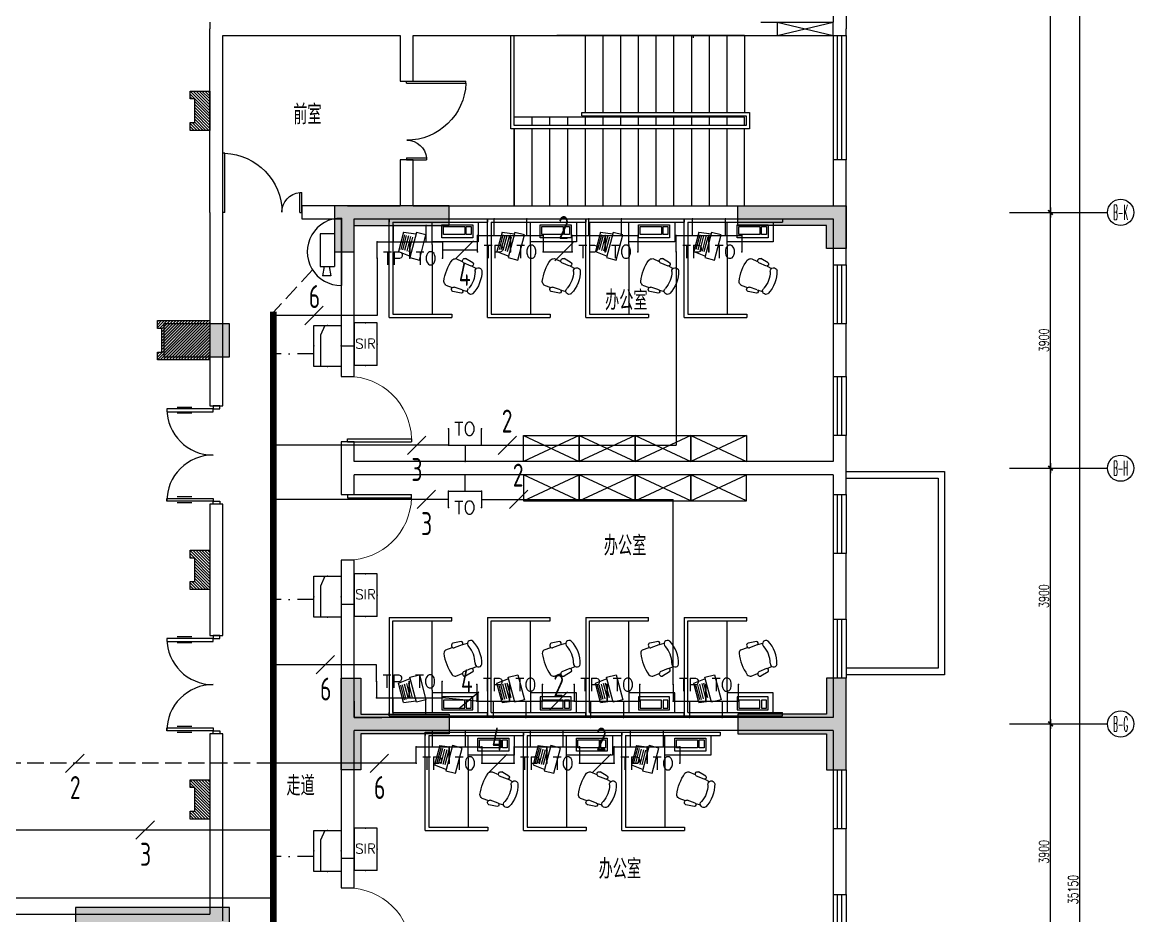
# Model space of a CAD drawing. Extents: x -41969 to 449372, y 65390 to 759577.
# Drawn here: x 196965 to 213909, y 720168 to 733792 of the extents above; entities that cross this region are included whole.
import ezdxf
from ezdxf.enums import TextEntityAlignment as Align

# ---------------------------------------------------------------- set-up
doc = ezdxf.new("R2010")
doc.units = 0
doc.header["$LTSCALE"] = 1000
doc.header["$MEASUREMENT"] = 0
doc.linetypes.add('DASH', pattern=[0.35, 0.25, -0.1])
doc.linetypes.add('DASHDOT', pattern=[1, 0.5, -0.25, 0, -0.25])
for name, color, linetype in [('0-桥架', 120, 'Continuous'), ('DIM-照明', 3, 'Continuous'), ('EQUIP-通讯', 241, 'Continuous'), ('IN-door', 2, 'Continuous'), ('jg新结构柱', 9, 'Continuous'), ('STAIR', 2, 'Continuous'), ('TEL_TEXT', 7, 'Continuous'), ('WALL', 7, 'Continuous'), ('WINDOW', 2, 'Continuous'), ('WINDOW_TEXT', 7, 'Continuous'), ('WIRE-照明', 120, 'Continuous'), ('安保设备SA', 241, 'Continuous'), ('室外建筑', 8, 'Continuous'), ('标注', 1, 'Continuous'), ('装修家具', 8, 'Continuous')]:
    doc.layers.add(name, color=color, linetype=linetype)
doc.styles.add('_TCH_AXIS', font='COMPLEX', dxfattribs={"bigfont": 'GBCBIG'})
doc.styles.add('_TEL_DIM', font='SIMPLEX', dxfattribs={"width": 0.8, "height": 3.5, "bigfont": 'HZTXT'})
doc.styles.add('DIM_FONT', font='SIMPLEX', dxfattribs={"width": 0.7, "bigfont": 'GBCBIG'})
doc.styles.add('SIMPLEX', font='SIMPLEX.SHX')
doc.styles.get("Standard").update_dxf_attribs({"font": 'gbenor.shx', "bigfont": 'gbcbig.shx'})
doc.linetypes.add('TV', pattern='A,2.8,-0.1,["TV",_TEL_DIM,S=0.07,R=0,X=0,Y=-0.1],-0.52', length=3.42)
doc.dimstyles.new('DIMN', dxfattribs={"dimtxt": 300, "dimasz": 1, "dimexe": 250, "dimexo": 0, "dimgap": 150, "dimtad": 1, "dimdec": 0, "dimzin": 0, "dimdsep": 46, "dimtxsty": 'DIM_FONT', "dimblk": '_DIMX', "dimcen": 0.09, "dimclrd": 1, "dimclrt": 7, "dimadec": 0, "dimazin": 0, "dimtfac": 1, "dimtdec": 0, "dimtix": 1, "dimtmove": 2, "dimatfit": 3, "dimldrblk": '_DIMX', "dimfxl": 0, "dimtolj": 1, "dimtzin": 0, "dimarcsym": 0})

# ---------------------------------------------------------------- blocks, each defined once
blk = doc.blocks.new('A$C3ECB1412')
at = {"layer": '装修家具', "color": 8}
for p, q in [((0, 1500), (0, 0)), ((0, 1500), (0, 0)), ((1500, 1500), (0, 1500)), ((0, 1500), (50, 1500)), ((50, 1444), (50, 844)), ((50, 1444), (1450, 1444)), ((1450, 1444), (1450, 844)), ((1500, 1500), (1500, 544)), ((201, 1278), (496, 1355)), ((201, 1278), (227, 1087)), ((244, 1263), (466, 1322)), ((250, 1237), (473, 1295)), ((259, 1205), (482, 1263)), ((268, 1171), (491, 1229)), ((276, 1140), (499, 1199)), ((496, 1355), (567, 1176)), ((205, 1083), (588, 1184)), ((243, 937), (205, 1083)), ((626, 1037), (243, 937)), ((588, 1184), (626, 1037)), ((50, 844), (50, 0)), ((50, 844), (50, 0)), ((390, 844), (50, 844)), ((90, 695), (90, 223)), ((289, 695), (90, 695)), ((289, 223), (289, 695)), ((350, 144), (350, 844)), ((390, 844), (1450, 844)), ((1450, 844), (1450, 544)), ((115, 670), (115, 347)), ((239, 670), (115, 670)), ((239, 347), (239, 670)), ((1008, 635), (1043, 536)), ((1132, 400), (1108, 527)), ((1450, 544), (1500, 544)), ((115, 347), (239, 347)), ((605, 480), (646, 383)), ((719, 246), (669, 365)), ((1081, 386), (1038, 507)), ((1088, 377), (1108, 304)), ((90, 223), (289, 223)), ((239, 323), (115, 323)), ((115, 323), (115, 248)), ((115, 248), (239, 248)), ((239, 248), (239, 323)), ((671, 223), (604, 333)), ((719, 236), (753, 168)), ((0, 0), (50, 0)), ((50, 144), (350, 144))]:
    blk.add_line(p, q, dxfattribs=at)
for centre, radius, start, end in [((675, 488), 70.3, 133.4994, 186.5584), ((1036, -39), 708, 96.8246, 125.3087), ((950, 594), 70.3, 35.575, 88.634), ((1074, 512), 36.8, 24.5799, 187.0599), ((639, 344), 36.8, 35.0735, 197.5535), ((1104, 401), 27.9, 213.3494, 358.8432), ((691, 242), 27.9, 223.2902, 8.784), ((795, 137), 51.9, 81.3842, 259.8017), ((800, 575), 489, 268.3277, 313.8056), ((797, 582), 394, 270.7801, 311.3533), ((1098, 254), 51.9, 322.3317, 140.7492)]:
    blk.add_arc(centre, radius, start, end, dxfattribs=at)
blk = doc.blocks.new('A$C44F7551D')
at = {"layer": '装修家具', "color": 8}
for p, q in [((0, 400), (850, 0)), ((850, 400), (0, 0))]:
    blk.add_line(p, q, dxfattribs=at)
blk.add_lwpolyline([(0, 400), (0, 0), (850, 0), (850, 400)], close=True, dxfattribs=at)
blk = doc.blocks.new('asdsdggf54554')
at = {"layer": 'jg新结构柱'}
h = blk.add_hatch(color=256, dxfattribs=at)
h.paths.add_polyline_path([(-88250, -2243116), (-88771, -2243116), (-88771, -2243366), (-88250, -2243366)])
h.paths.add_polyline_path([(-77521, -2218066), (-77521, -2217666), (-78321, -2217666), (-78321, -2218066)])
h.paths.add_polyline_path([(-86921, -2218066), (-86921, -2217666), (-87721, -2217666), (-87721, -2218066)])
h.paths.add_polyline_path([(-86971, -2243366), (-87550, -2243366), (-87550, -2243116), (-87221, -2243116), (-87221, -2240916), (-86971, -2240916)])
h.paths.add_polyline_path([(-86921, -2235516), (-89271, -2235516), (-89271, -2235816), (-87221, -2235816), (-87221, -2237016), (-86921, -2237016)])
h.paths.add_polyline_path([(-85221, -2240666), (-85221, -2240016), (-84971, -2240016), (-84971, -2240416), (-83121, -2240416), (-83121, -2240666)])
h.paths.add_polyline_path([(-77521, -2240666), (-77521, -2240016), (-77771, -2240016), (-77771, -2240416), (-79171, -2240416), (-79171, -2240666)])
h.paths.add_polyline_path([(-77521, -2224816), (-77521, -2225466), (-77821, -2225466), (-77821, -2225116), (-79171, -2225116), (-79171, -2224816)])
h.paths.add_polyline_path([(-85321, -2224816), (-85321, -2225516), (-85021, -2225516), (-85021, -2225116), (-83571, -2225116), (-83571, -2224816)])
h.paths.add_polyline_path([(-83571, -2232566), (-83571, -2232866), (-84921, -2232866), (-84921, -2233416), (-85221, -2233416), (-85221, -2232016), (-84921, -2232016), (-84921, -2232566)])
h.paths.add_polyline_path([(-79171, -2232566), (-79171, -2232866), (-77821, -2232866), (-77821, -2233416), (-77521, -2233416), (-77521, -2232016), (-77821, -2232016), (-77821, -2232566)])
h.paths.add_polyline_path([(-76121, -2243116), (-76721, -2243116), (-76721, -2243366), (-76371, -2243366), (-76371, -2244766), (-76121, -2244766)])
h.paths.add_polyline_path([(-79221, -2244766), (-79421, -2244766), (-79421, -2243366), (-79821, -2243366), (-79821, -2243116), (-78821, -2243116), (-78821, -2243366), (-79221, -2243366)])
h.paths.add_polyline_path([(-76371, -2252166), (-76121, -2252166), (-76121, -2251916), (-76121, -2250466), (-76371, -2250466)])
h.paths.add_polyline_path([(-83096, -2245116), (-83346, -2245116), (-83346, -2245366), (-83346, -2247366), (-83096, -2247366)])
h.paths.add_polyline_path([(-79221, -2251166), (-79421, -2251166), (-79421, -2252566), (-79821, -2252566), (-79821, -2252816), (-78821, -2252816), (-78821, -2252566), (-79221, -2252566)])
h.paths.add_polyline_path([(-83121, -2251166), (-83321, -2251166), (-83321, -2252516), (-83721, -2252516), (-83721, -2252816), (-82721, -2252816), (-82721, -2252516), (-83121, -2252516)])
h.paths.add_polyline_path([(-95021, -2243416), (-95021, -2242116), (-94721, -2242116), (-94721, -2243116), (-93371, -2243116), (-93371, -2243416)])
h.paths.add_polyline_path([(-97021, -2235516), (-94821, -2235516), (-94821, -2235816), (-96721, -2235816), (-96721, -2237266), (-97021, -2237266)])
h.paths.add_polyline_path([(-96771, -2243365), (-97421, -2243365), (-97421, -2243115), (-97021, -2243115), (-97021, -2241665), (-96771, -2241665)])
h.paths.add_polyline_path([(-91171, -2247015), (-90871, -2247015), (-90871, -2245415), (-90521, -2245415), (-90521, -2245115), (-91521, -2245115), (-91521, -2245415), (-91171, -2245415)])
h.paths.add_polyline_path([(-90871, -2251166), (-91171, -2251166), (-91171, -2252516), (-91721, -2252516), (-91721, -2252816), (-90321, -2252816), (-90321, -2252516), (-90871, -2252516)])
h.paths.add_polyline_path([(-98946, -2245116), (-98696, -2245116), (-98696, -2245366), (-98696, -2247366), (-98946, -2247366)])
h.paths.add_polyline_path([(-105671, -2252166), (-105921, -2252166), (-105921, -2251916), (-105921, -2250466), (-105671, -2250466)])
h.paths.add_polyline_path([(-98721, -2251166), (-98921, -2251166), (-98921, -2252516), (-99321, -2252516), (-99321, -2252816), (-98321, -2252816), (-98321, -2252516), (-98721, -2252516)])
h.paths.add_polyline_path([(-102621, -2251166), (-102821, -2251166), (-102821, -2252566), (-103221, -2252566), (-103221, -2252816), (-102221, -2252816), (-102221, -2252566), (-102621, -2252566)])
h.paths.add_polyline_path([(-105921, -2243116), (-105321, -2243116), (-105321, -2243366), (-105671, -2243366), (-105671, -2244766), (-105921, -2244766)])
h.paths.add_polyline_path([(-102821, -2244765), (-102621, -2244765), (-102621, -2243365), (-102221, -2243365), (-102221, -2243115), (-103221, -2243115), (-103221, -2243365), (-102821, -2243365)])
h.paths.add_polyline_path([(-105121, -2236016), (-105121, -2235616), (-105921, -2235616), (-105921, -2236016)])
h.paths.add_polyline_path([(-96221, -2218066), (-96221, -2217666), (-97021, -2217666), (-97021, -2218066)])
h.paths.add_polyline_path([(-105121, -2218066), (-105121, -2217666), (-105921, -2217666), (-105921, -2218066)])
h = blk.add_hatch(color=256, dxfattribs=at)
h.paths.add_polyline_path([(-104921, -2226616), (-105921, -2226616), (-105921, -2227116), (-104921, -2227116)])
h.paths.add_polyline_path([(-96221, -2226666), (-97021, -2226666), (-97021, -2227066), (-96221, -2227066)])
h.paths.add_polyline_path([(-86921, -2226616), (-87921, -2226616), (-87921, -2227116), (-86921, -2227116)])
for points in [[(-85321, -2224816), (-85321, -2225516), (-85021, -2225516), (-85021, -2225116), (-83571, -2225116), (-83571, -2224816)], [(-77521, -2224816), (-77521, -2225466), (-77821, -2225466), (-77821, -2225116), (-79171, -2225116), (-79171, -2224816)], [(-86921, -2227116), (-86921, -2226616), (-87921, -2226616), (-87921, -2227116)], [(-83571, -2232566), (-83571, -2232866), (-84921, -2232866), (-84921, -2233416), (-85221, -2233416), (-85221, -2232016), (-84921, -2232016), (-84921, -2232566)], [(-79171, -2232566), (-79171, -2232866), (-77821, -2232866), (-77821, -2233416), (-77521, -2233416), (-77521, -2232016), (-77821, -2232016), (-77821, -2232566)], [(-86921, -2235516), (-89271, -2235516), (-89271, -2235816), (-87221, -2235816), (-87221, -2237016), (-86921, -2237016)]]:
    blk.add_lwpolyline(points, close=True, dxfattribs=at)
blk = doc.blocks.new('_DIMX')
blk.add_line((-150, 0), (150, 0))
at = {"const_width": 50}
blk.add_lwpolyline([(-70, -70), (70, 70)], dxfattribs=at)
blk = doc.blocks.new('*D91')
at = {"layer": 'Defpoints', "color": 0}
for p in [(116969, -2147744), (117594, -2147744), (116969, -2151644)]:
    blk.add_point(p, dxfattribs=at)
at = {"layer": '标注', "color": 0, "lineweight": -2}
for p, q in [((116969, -2147744), (117719, -2147744)), ((116969, -2151644), (117719, -2151644))]:
    blk.add_line(p, q, dxfattribs=at)
at = {"layer": '标注', "color": 1, "lineweight": -2}
blk.add_line((117594, -2151643), (117594, -2147744), dxfattribs=at)
at = {"layer": '标注', "color": 1, "lineweight": -2, "xscale": 0.5, "yscale": 0.5, "zscale": 0.5}
for p, rotation in [((117594, -2147744), 90), ((117594, -2151644), 270)]:
    blk.add_blockref('_DIMX', p, dxfattribs=dict(at, rotation=rotation))
at = {"layer": '标注', "color": 7, "insert": (117494, -2149694), "char_height": 150, "attachment_point": 5, "rotation": 90, "style": 'DIM_FONT'}
blk.add_mtext('\\A1;3900', dxfattribs=at)
blk = doc.blocks.new('*D92')
at = {"layer": 'Defpoints', "color": 0}
for p in [(116969, -2143844), (117594, -2143844), (116969, -2147744)]:
    blk.add_point(p, dxfattribs=at)
at = {"layer": '标注', "color": 0, "lineweight": -2}
for p, q in [((116969, -2143844), (117719, -2143844)), ((116969, -2147744), (117719, -2147744))]:
    blk.add_line(p, q, dxfattribs=at)
at = {"layer": '标注', "color": 1, "lineweight": -2}
blk.add_line((117594, -2147743), (117594, -2143844), dxfattribs=at)
at = {"layer": '标注', "color": 1, "lineweight": -2, "xscale": 0.5, "yscale": 0.5, "zscale": 0.5}
for p, rotation in [((117594, -2143844), 90), ((117594, -2147744), 270)]:
    blk.add_blockref('_DIMX', p, dxfattribs=dict(at, rotation=rotation))
at = {"layer": '标注', "color": 7, "insert": (117494, -2145794), "char_height": 150, "attachment_point": 5, "rotation": 90, "style": 'DIM_FONT'}
blk.add_mtext('\\A1;3900', dxfattribs=at)
blk = doc.blocks.new('*D93')
at = {"layer": 'Defpoints', "color": 0}
for p in [(116969, -2139944), (117594, -2139944), (116969, -2143844)]:
    blk.add_point(p, dxfattribs=at)
at = {"layer": '标注', "color": 0, "lineweight": -2}
for p, q in [((116969, -2139944), (117719, -2139944)), ((116969, -2143844), (117719, -2143844))]:
    blk.add_line(p, q, dxfattribs=at)
at = {"layer": '标注', "color": 1, "lineweight": -2}
blk.add_line((117594, -2143843), (117594, -2139944), dxfattribs=at)
at = {"layer": '标注', "color": 1, "lineweight": -2, "xscale": 0.5, "yscale": 0.5, "zscale": 0.5}
for p, rotation in [((117594, -2139944), 90), ((117594, -2143844), 270)]:
    blk.add_blockref('_DIMX', p, dxfattribs=dict(at, rotation=rotation))
at = {"layer": '标注', "color": 7, "insert": (117494, -2141894), "char_height": 150, "attachment_point": 5, "rotation": 90, "style": 'DIM_FONT'}
blk.add_mtext('\\A1;3900', dxfattribs=at)
blk = doc.blocks.new('*D94')
at = {"layer": 'Defpoints', "color": 0}
for p in [(116969, -2132794), (117594, -2132794), (116969, -2139944)]:
    blk.add_point(p, dxfattribs=at)
at = {"layer": '标注', "color": 0, "lineweight": -2}
for p, q in [((116969, -2132794), (117719, -2132794)), ((116969, -2139944), (117719, -2139944))]:
    blk.add_line(p, q, dxfattribs=at)
at = {"layer": '标注', "color": 1, "lineweight": -2}
blk.add_line((117594, -2139943), (117594, -2132794), dxfattribs=at)
at = {"layer": '标注', "color": 1, "lineweight": -2, "xscale": 0.5, "yscale": 0.5, "zscale": 0.5}
for p, rotation in [((117594, -2132794), 90), ((117594, -2139944), 270)]:
    blk.add_blockref('_DIMX', p, dxfattribs=dict(at, rotation=rotation))
at = {"layer": '标注', "color": 7, "insert": (117494, -2136369), "char_height": 150, "attachment_point": 5, "rotation": 90, "style": 'DIM_FONT'}
blk.add_mtext('\\A1;7150', dxfattribs=at)
blk = doc.blocks.new('*D96')
at = {"layer": 'Defpoints', "color": 0}
for p in [(116969, -2132694), (118039, -2132694), (116969, -2167844)]:
    blk.add_point(p, dxfattribs=at)
at = {"layer": '标注', "color": 0, "lineweight": -2}
for p, q in [((116969, -2132694), (118164, -2132694)), ((116969, -2167844), (118164, -2167844))]:
    blk.add_line(p, q, dxfattribs=at)
at = {"layer": '标注', "color": 1, "lineweight": -2}
blk.add_line((118039, -2167843), (118039, -2132694), dxfattribs=at)
at = {"layer": '标注', "color": 1, "lineweight": -2, "xscale": 0.5, "yscale": 0.5, "zscale": 0.5}
for p, rotation in [((118039, -2132694), 90), ((118039, -2167844), 270)]:
    blk.add_blockref('_DIMX', p, dxfattribs=dict(at, rotation=rotation))
at = {"layer": '标注', "color": 7, "insert": (117939, -2150269), "char_height": 150, "attachment_point": 5, "rotation": 90, "style": 'DIM_FONT'}
blk.add_mtext('\\A1;35150', dxfattribs=at)
blk = doc.blocks.new('A$C759D5064')
at = {"layer": 'WALL'}
h = blk.add_hatch(dxfattribs=at)
h.set_pattern_fill('ANSI31', color=8, scale=20)
h.set_pattern_definition([(45, (-280374.833, -62283.11), (-22.4506403, 22.4506403), [])])
h.paths.add_polyline_path([(800, 600), (800, 0), (0, 0), (0, 120), (70, 120), (70, 480), (0, 480), (0, 600)])
at = {"layer": 'WALL', "color": 2}
blk.add_lwpolyline([(800, 600), (800, 0), (0, 0), (0, 120), (70, 120), (70, 480), (0, 480), (0, 600), (800, 600)], dxfattribs=at)
blk = doc.blocks.new('A$C1F3922E6')
at = {"layer": 'WALL'}
h = blk.add_hatch(dxfattribs=at)
h.set_pattern_fill('ANSI31', color=8, scale=20)
h.set_pattern_definition([(45, (-368583.165, 2079910.84), (-22.4506403, 22.4506403), [])])
h.paths.add_polyline_path([(0, 600), (0, 0), (300, 0), (300, 120), (230, 120), (230, 480), (300, 480), (300, 600)])
at = {"layer": 'WALL', "color": 2}
blk.add_lwpolyline([(0, 600), (0, 0), (300, 0), (300, 120), (230, 120), (230, 480), (300, 480), (300, 600), (0, 600)], dxfattribs=at)
blk = doc.blocks.new('$DorLib2D$00000001')
for p, q in [((0.45, 0.975), (0.5, 0.975)), ((0.45, 0), (0.45, 0.975)), ((0.5, 0), (0.5, 0.975)), ((0.5, 0), (0.45, 0))]:
    blk.add_line(p, q)
at = {"lineweight": 13}
blk.add_arc((0.475, 0), 0.975, 91.4693, 180, dxfattribs=at)
blk = doc.blocks.new('_wblk')
for p, q in [((-0.5, 0.5), (0.5, 0.5)), ((0.5, 0.167), (-0.5, 0.167)), ((0.5, -0.167), (-0.5, -0.167)), ((-0.5, -0.5), (0.5, -0.5))]:
    blk.add_line(p, q)
at = {"layer": 'WINDOW_TEXT', "style": 'SIMPLEX', "flags": 9}
blk.add_attdef('A', text='', height=1, dxfattribs=at).set_placement((0, 1.5), align=Align.MIDDLE)
blk = doc.blocks.new('_A20XCS')
for p, q in [((-0.485, -0.25), (-0.485, -0.4)), ((-0.425, -0.25), (-0.425, -0.4)), ((0.425, -0.25), (0.425, -0.4)), ((0.485, -0.25), (0.485, -0.4))]:
    blk.add_line(p, q)
for points in [[(-0.5, 0.034), (-0.5, -0.034), (-0.47, -0.034), (-0.47, 0.034)], [(0.5, 0.034), (0.5, -0.034), (0.47, -0.034), (0.47, 0.034)], [(-0.47, -0.034), (-0.47, -0.504), (-0.44, -0.504), (-0.44, -0.034)], [(0.47, -0.034), (0.47, -0.504), (0.44, -0.504), (0.44, -0.034)]]:
    blk.add_lwpolyline(points, close=True)
for centre, start, end in [((-0.47, -0.034), 270, 0), ((0.47, -0.034), 180, 270)]:
    blk.add_arc(centre, 0.47, start, end)
blk = doc.blocks.new('$DorLib2D$00000225')
at = {"color": 0}
for p, q in [((0.475, -0.001), (0.475, 0.752)), ((0.475, 0.752), (0.5, 0.752)), ((0.5, -0.001), (0.5, 0.752)), ((-0.5, 0), (-0.5, 0.252)), ((-0.475, 0.252), (-0.5, 0.252)), ((-0.475, 0), (-0.475, 0.252)), ((-0.475, 0), (-0.5, 0)), ((0.475, -0.001), (0.5, -0.001))]:
    blk.add_line(p, q, dxfattribs=at)
for centre, radius, start, end in [((0.505, -0.002), 0.755, 92.2493, 179.7238), ((-0.501, 0.003), 0.251, 359.7899, 84.0974)]:
    blk.add_arc(centre, radius, start, end, dxfattribs=at)
blk = doc.blocks.new('$WINLIB2D$00000001')
at = {"color": 0}
for points in [[(-0.5, 0.5), (-0.5, -0.5)], [(-0.5, 0.5), (0.5, 0.5)], [(0.5, -0.5), (0.5, 0.5)], [(0.5, 0.1667), (-0.5, 0.1667)], [(0.5, -0.1667), (-0.5, -0.1667)], [(-0.5, -0.5), (0.5, -0.5)]]:
    blk.add_lwpolyline(points, dxfattribs=at)
blk = doc.blocks.new('$equip$00001889')
for p, q in [((-0.65, 0.35), (-0.65, -0.35)), ((0.65, 0.35), (-0.65, 0.35)), ((0.65, 0.35), (0.65, -0.35)), ((-0.65, -0.35), (0.65, -0.35))]:
    blk.add_line(p, q)
for p in [(0, 0.35), (-0.65, 0), (0.65, 0), (0, -0.35)]:
    blk.add_point(p)
at = {"color": 7, "style": '_TEL_DIM'}
blk.add_attdef('$TEXT$', text='', height=0.3, dxfattribs=at).set_placement((-0.02, -0.003), align=Align.MIDDLE_CENTER)
at = {"color": 7, "style": '_TEL_DIM', "flags": 1}
blk.add_attdef('A', text='', height=0.00002, dxfattribs=at).set_placement((0, 0), align=Align.MIDDLE_CENTER)
blk = doc.blocks.new('$equip$00001867')
for p, q in [((-0.5, 0.499), (-0.5, 0.999)), ((0.5, 0.999), (0.5, 0.499)), ((0.5, 0.499), (-0.5, 0.499)), ((0, 0.5), (0, 0))]:
    blk.add_line(p, q)
for p in [(-0.5, 0.999), (0.5, 0.999), (-0.5, 0.499), (0.5, 0.499), (0, 0)]:
    blk.add_point(p)
at = {"color": 7, "style": '_TEL_DIM'}
blk.add_attdef('$TEXT$', text='', height=0.4, dxfattribs=at).set_placement((0, 0.999), align=Align.MIDDLE_CENTER)
at = {"color": 7, "style": '_TEL_DIM', "flags": 1}
blk.add_attdef('A', text='', height=0.00002, dxfattribs=at).set_placement((0, 0), align=Align.MIDDLE_CENTER)
blk = doc.blocks.new('$equip$00001847')
for p, q in [((-0.5, 0.499), (-0.5, 0.999)), ((0.5, 0.999), (0.5, 0.499)), ((0.5, 0.499), (-0.5, 0.499)), ((0, 0.5), (0, 0))]:
    blk.add_line(p, q)
for p in [(-0.5, 0.999), (0.5, 0.999), (-0.5, 0.499), (0.5, 0.499), (0, 0)]:
    blk.add_point(p)
at = {"color": 7, "style": '_TEL_DIM'}
blk.add_attdef('$TEXT$', text='', height=0.4, dxfattribs=at).set_placement((0, 0.999), align=Align.MIDDLE_CENTER)
at = {"color": 7, "style": '_TEL_DIM', "flags": 1}
blk.add_attdef('A', text='', height=0.00002, dxfattribs=at).set_placement((0, 0), align=Align.MIDDLE_CENTER)
blk = doc.blocks.new('$TelecSys$00000095')
blk.add_line((0.4, 0.4), (-0.4, -0.4))
at = {"width": 0.8}
blk.add_attdef('N', text='', height=1, dxfattribs=at).set_placement((-0.017, 1.056), align=Align.MIDDLE)
blk = doc.blocks.new('A$C59FF3FA0')
at = {"layer": '安保设备SA'}
for p, q in [((0, 724), (1426, 724)), ((334, 575), (334, 273)), ((334, 575), (1024, 575)), ((1024, 273), (1024, 575)), ((1024, 461), (1224, 500)), ((1224, 500), (1224, 322)), ((334, 273), (1024, 273)), ((1024, 361), (1224, 322))]:
    blk.add_line(p, q, dxfattribs=at)
blk.add_ellipse((713, 713), major_axis=(-713, 11), ratio=1, start_param=0.00047, end_param=3.17192, dxfattribs=at)
blk = doc.blocks.new('$equip$00001876')
at = {"color": 0, "linetype": 'Continuous'}
blk.add_lwpolyline([(-0.625, 0.415), (0.625, 0.415), (0.625, -0.415), (-0.625, -0.415)], close=True, dxfattribs=at)
blk.add_lwpolyline([(0.625, 0.075), (0.325, 0.215), (-0.625, 0.215)], dxfattribs=at)
for p in [(0, 0.415), (-0.625, 0), (0.625, 0), (0, -0.415)]:
    blk.add_point(p)
at = {"layer": 'TEL_TEXT', "style": '_TEL_DIM', "flags": 1}
blk.add_attdef('A', text='', height=0.00002, dxfattribs=at).set_placement((0, 0), align=Align.MIDDLE_CENTER)
blk = doc.blocks.new('A$C1C350876')
at = {"layer": '标注', "color": 1}
for p, q in [((17114.5, 17135), (18608.9, 17135)), ((17114.5, 13235), (18608.9, 13235)), ((17114.5, 9335), (18608.9, 9335))]:
    blk.add_line(p, q, dxfattribs=at)
for centre in [(18808.9, 17135), (18808.9, 13235), (18808.9, 9335)]:
    blk.add_circle(centre, 200, dxfattribs=at)
at = {"layer": '标注', "color": 0, "style": '_TCH_AXIS'}
for s, width, p, p2 in [('B-K', 0.313433, (18695.8, 17021.9), (18922.1, 17021.9)), ('B-H', 0.308824, (18695.8, 13121.9), (18922.1, 13121.9)), ('B-G', 0.318182, (18695.8, 9221.9), (18922.1, 9221.9))]:
    blk.add_text(s, height=226.27, dxfattribs=dict(at, width=width)).set_placement(p, p2, align=Align.FIT)
at = {"layer": '标注', "color": 1}
for p1, p2, distance, picture, middle in [((17114.5, -10765), (17114.5, 24385), -1069.7, '*D96', (18084.2, 6810)), ((17114.5, 17135), (17114.5, 24285), -625.4, '*D94', (17639.9, 20710)), ((17114.5, 13235), (17114.5, 17135), -625.4, '*D93', (17639.9, 15185)), ((17114.5, 9335), (17114.5, 13235), -625.4, '*D92', (17639.9, 11285)), ((17114.5, 5435), (17114.5, 9335), -625.4, '*D91', (17639.9, 7385))]:
    dim = blk.add_aligned_dim(p1=p1, p2=p2, distance=distance, dimstyle='DIMN', override={"dimscale": 0.5, "dimgap": 50}, dxfattribs=at)
    dim.commit()
    dim.dimension.update_dxf_attribs({"geometry": picture, "text_midpoint": middle, "insert": (-99854.4, 2157078.9)})

msp = doc.modelspace()

# ---------------------------------------------------------------- linework, layer by layer
at = {"layer": '0-桥架', "const_width": 100}
msp.add_lwpolyline([(200792.1, 711480.1), (200792.1, 729380.9)], dxfattribs=at)
at = {"layer": 'STAIR'}
for p, q in [((204414.9, 732192.2), (204414.9, 733592.2)), ((204464.9, 732217.2), (204464.9, 733592.2)), ((207974.9, 733592.2), (205114.9, 733592.2)), ((205544.9, 733592.2), (205544.9, 732417.2)), ((205814.9, 733592.2), (205814.9, 732417.2)), ((205894.9, 733592.2), (207217.8, 733592.2)), ((206084.9, 733592.2), (206084.9, 732417.2)), ((206354.9, 733592.2), (206354.9, 732417.2)), ((206624.9, 733592.2), (206624.9, 732417.2)), ((206894.9, 733592.2), (206894.9, 732417.2)), ((207160.2, 733592.2), (207324.9, 733592.2)), ((207164.9, 733592.2), (207164.9, 732417.2)), ((207194.9, 733592.2), (207194.9, 733552.5)), ((207310.2, 733592.2), (207974.9, 733592.2)), ((207434.9, 733592.2), (207434.9, 732417.2)), ((207704.9, 733592.2), (207704.9, 732417.2)), ((207974.9, 733592.2), (207974.9, 732417.2)), ((207974.9, 733592.2), (207974.9, 732417.2)), ((207974.9, 732342.2), (204464.9, 732342.2)), ((204734.9, 732342.2), (204734.9, 732217.2)), ((205004.9, 732342.2), (205004.9, 732217.2)), ((205274.9, 732342.2), (205274.9, 732217.2)), ((205494.9, 732367.2), (205494.9, 732417.2)), ((205494.9, 732417.2), (206617.3, 732417.2)), ((205494.9, 732367.2), (206617.3, 732367.2)), ((205544.9, 732342.2), (205544.9, 732217.2)), ((207974.9, 732342.2), (205634.9, 732342.2)), ((205814.9, 732342.2), (205814.9, 732217.2)), ((206084.9, 732342.2), (206084.9, 732217.2)), ((206354.9, 732342.2), (206354.9, 732217.2)), ((206617.3, 732417.2), (208049.9, 732417.2)), ((206617.3, 732367.2), (207999.9, 732367.2)), ((206624.9, 732342.2), (206624.9, 732217.2)), ((206894.9, 732342.2), (206894.9, 732217.2)), ((207164.9, 732342.2), (207164.9, 732217.2)), ((207434.9, 732342.2), (207434.9, 732217.2)), ((207704.9, 732342.2), (207704.9, 732217.2)), ((207974.9, 732217.2), (207974.9, 732342.2)), ((207999.9, 732367.2), (207999.9, 732217.2)), ((208049.9, 732417.2), (208049.9, 732167.2)), ((204414.9, 732167.2), (204414.9, 732217.2)), ((208049.9, 732167.2), (204414.9, 732167.2)), ((207999.9, 732217.2), (204464.9, 732217.2)), ((204464.9, 730992.2), (204464.9, 732167.2)), ((204464.9, 732167.2), (204464.9, 730992.2)), ((204734.9, 732167.2), (204734.9, 730992.2)), ((205004.9, 732167.2), (205004.9, 730992.2)), ((205274.9, 732167.2), (205274.9, 730992.2)), ((205544.9, 732167.2), (205544.9, 730992.2)), ((205814.9, 732167.2), (205814.9, 730992.2)), ((206084.9, 732167.2), (206084.9, 730992.2)), ((206354.9, 732167.2), (206354.9, 730992.2)), ((206624.9, 732167.2), (206624.9, 730992.2)), ((206894.9, 732167.2), (206894.9, 730992.2)), ((207164.9, 732167.2), (207164.9, 730992.2)), ((207434.9, 732167.2), (207434.9, 730992.2)), ((207704.9, 732167.2), (207704.9, 730992.2)), ((207974.9, 730992.2), (207974.9, 732167.2)), ((205894.9, 730992.2), (207974.9, 730992.2))]:
    msp.add_line(p, q, dxfattribs=at)
at = {"layer": 'WALL'}
for p, q in [((209324.9, 734542.2), (209324.9, 733792.2)), ((209524.9, 734642.2), (209524.9, 733692.2)), ((199824.9, 733792.2), (199824.9, 733692.2)), ((199824.9, 730892.2), (199824.9, 733692.2)), ((208224.9, 733792.2), (209324.9, 733792.2)), ((209524.9, 733592.2), (209524.9, 733692.2)), ((200024.9, 730992.2), (200024.9, 733592.2)), ((200024.9, 733592.2), (202724.9, 733592.2)), ((202724.9, 733592.2), (202724.9, 732892.2)), ((202924.9, 732892.2), (202924.9, 733592.2)), ((202924.9, 733592.2), (204824.9, 733592.2)), ((204824.9, 733592.2), (207224.9, 733592.2)), ((207224.9, 733592.2), (208124.9, 733592.2)), ((208124.9, 733592.2), (209324.9, 733592.2)), ((209324.9, 733592.2), (209524.9, 733592.2)), ((202724.9, 732892.2), (202924.9, 732892.2)), ((202924.9, 731692.2), (202724.9, 731692.2)), ((202724.9, 731692.2), (202724.9, 730992.2)), ((202924.9, 730992.2), (202924.9, 731692.2)), ((209524.9, 731692.2), (209324.9, 731692.2)), ((209324.9, 731692.2), (209324.9, 730992.2)), ((209524.9, 730892.2), (209524.9, 731692.2)), ((200024.9, 730792.2), (200024.9, 730992.2)), ((201924.9, 730992.2), (201224.9, 730992.2)), ((201224.9, 730992.2), (201224.9, 730792.2)), ((201924.9, 730992.2), (202724.9, 730992.2)), ((202924.9, 730992.2), (209324.9, 730992.2)), ((199824.9, 730892.2), (199824.9, 727942.2)), ((209524.9, 730092.2), (209524.9, 730892.2)), ((200024.9, 727942.2), (200024.9, 730792.2)), ((201224.9, 730792.2), (201824.9, 730792.2)), ((201824.9, 730792.2), (201824.9, 728392)), ((202024.9, 730542.2), (202024.9, 730792.2)), ((202024.9, 728392), (202024.9, 730792.2)), ((202024.9, 730792.2), (202824.9, 730792.2)), ((202824.9, 730792.2), (209324.9, 730792.2)), ((209324.9, 730792.2), (209324.9, 730092.2)), ((202024.9, 730542.2), (202024.9, 730567.2)), ((202024.9, 730542.2), (202024.9, 730567.2)), ((202024.9, 728598.1), (202024.9, 730442.2)), ((209324.9, 730092.2), (209524.9, 730092.2)), ((209324.9, 729192.2), (209324.9, 728391.8)), ((209524.9, 729192.2), (209324.9, 729192.2)), ((209524.9, 728391.8), (209524.9, 729192.2)), ((201824.9, 728392), (202024.9, 728392)), ((209324.9, 728391.8), (209524.9, 728391.8)), ((199824.9, 727942.2), (200024.9, 727942.2)), ((209524.9, 727491.8), (209324.9, 727491.8)), ((209324.9, 727491.8), (209324.9, 727092.2)), ((209524.9, 726992.2), (209524.9, 727491.8)), ((202024.9, 727392), (201824.9, 727392)), ((201824.9, 727392), (201824.9, 726992.2)), ((202024.9, 727092.2), (202024.9, 727392)), ((209324.9, 727092.2), (202024.9, 727092.2)), ((201824.9, 726992.2), (201824.9, 726592.4)), ((209524.9, 726592.2), (209524.9, 726992.2)), ((202024.9, 726592.4), (202024.9, 726892.2)), ((209324.9, 726892.2), (202024.9, 726892.2)), ((209324.9, 726892.2), (209324.9, 726592.2)), ((201824.9, 726592.4), (202024.9, 726592.4)), ((209324.9, 726592.2), (209524.9, 726592.2)), ((200024.9, 726442.2), (199824.9, 726442.2)), ((199824.9, 726442.2), (199824.9, 724442.2)), ((200024.9, 724442.2), (200024.9, 726442.2)), ((202024.9, 725592.4), (201824.9, 725592.4)), ((201824.9, 725592.4), (201824.9, 723092.2)), ((202024.9, 723192.2), (202024.9, 725592.4)), ((209324.9, 725692.2), (209324.9, 724692.2)), ((209524.9, 725692.2), (209324.9, 725692.2)), ((209524.9, 724692.2), (209524.9, 725692.2)), ((209324.9, 724692.2), (209524.9, 724692.2)), ((199824.9, 724442.2), (200024.9, 724442.2)), ((209524.9, 723792.2), (209324.9, 723792.2)), ((209324.9, 723792.2), (209324.9, 723192.2)), ((209524.9, 723092.2), (209524.9, 723792.2)), ((202024.9, 723442.2), (202024.9, 723192.2)), ((202024.9, 723192.2), (202024.9, 723217.2)), ((202024.9, 723192.2), (202444.9, 723192.2)), ((209324.9, 723192.2), (202024.9, 723192.2)), ((201824.9, 723092.2), (201824.9, 720592)), ((209524.9, 722392.2), (209524.9, 723092.2)), ((200024.9, 722942.2), (199824.9, 722942.2)), ((199824.9, 722942.2), (199824.9, 720192.2)), ((200024.9, 720092.2), (200024.9, 722942.2)), ((209324.9, 722992.2), (202024.9, 722992.2)), ((202024.9, 720592), (202024.9, 722992.2)), ((209324.9, 722992.2), (209324.9, 722392.2)), ((209324.9, 722392.2), (209524.9, 722392.2)), ((209324.9, 721492.2), (209324.9, 720492.2)), ((209524.9, 721492.2), (209324.9, 721492.2)), ((209524.9, 720492.2), (209524.9, 721492.2)), ((201824.9, 720592), (202024.9, 720592)), ((209324.9, 720492.2), (209524.9, 720492.2)), ((192124.9, 720192.2), (199824.9, 720192.2))]:
    msp.add_line(p, q, dxfattribs=at)
at = {"layer": 'WINDOW'}
for p, q in [((208474.9, 733792.2), (209324.9, 733592.2)), ((208474.9, 733592.2), (209324.9, 733792.2)), ((208474.9, 733792.2), (209324.9, 733792.2)), ((208474.9, 733592.2), (209324.9, 733592.2))]:
    msp.add_line(p, q, dxfattribs=at)
at = {"layer": 'WINDOW', "linetype": 'DASH'}
for p, q in [((208474.9, 733792.2), (208474.9, 733592.2)), ((209324.9, 733592.2), (209324.9, 733792.2))]:
    msp.add_line(p, q, dxfattribs=at)
at = {"layer": 'WIRE-照明', "linetype": 'Continuous'}
for p, q in [((204406.8, 730542.7), (204406.8, 730542.7)), ((204906.8, 730292.7), (205350.1, 730292.7)), ((203894.2, 723441.7), (203364.6, 723491.7)), ((204394.2, 723441.7), (204394.2, 723441.7)), ((205379.2, 723441.7), (204894.2, 723441.7)), ((204962.3, 722742.7), (204962.3, 722742.7)), ((203970.7, 722492.7), (204462.3, 722492.7)), ((205462.3, 722492.7), (205989.7, 722492.7))]:
    msp.add_line(p, q, dxfattribs=at)
at = {"layer": 'WIRE-照明'}
for p, q in [((203906.8, 730317.4), (203373.6, 730317.4)), ((206933.6, 730292.7), (206933.6, 727341.7)), ((202373.6, 730192.7), (202373.6, 729320.3)), ((202373.6, 729320.3), (200816.6, 729320.3)), ((201824.9, 728856.3), (202024.9, 728856.3)), ((203465.2, 727341.7), (200781.9, 727341.7)), ((203965.2, 727341.7), (206933.6, 727341.7)), ((203465.2, 726517), (200812.3, 726517)), ((203965.2, 726517), (206886.1, 726517)), ((206886.1, 723691.7), (206886.1, 726517)), ((201824.9, 724921.3), (202024.9, 724921.3)), ((202364.6, 723994.5), (200806, 723994.5)), ((202364.6, 723741.7), (202364.6, 723994.5)), ((202970.7, 722492.7), (200792.1, 722492.7)), ((200792.1, 721475.1), (189108.8, 721475.1)), ((201824.9, 721048.5), (202024.9, 721048.5))]:
    msp.add_line(p, q, dxfattribs=at)
at = {"layer": 'WIRE-照明', "linetype": 'DASH'}
for p, q in [((201389.8, 730017), (200792.1, 729365.8)), ((200792.1, 722492.7), (190436.2, 722492.7))]:
    msp.add_line(p, q, dxfattribs=at)
at = {"layer": 'WIRE-照明', "linetype": 'DASHDOT', "ltscale": 0.5}
for p, q in [((201409.9, 728736), (200793.4, 728736)), ((201409.9, 724989), (200773.4, 724989)), ((201409.9, 721070.7), (200792.1, 721070.7))]:
    msp.add_line(p, q, dxfattribs=at)
at = {"layer": 'WIRE-照明', "color": 120, "linetype": 'TV', "ltscale": 0.5}
msp.add_line((192864.7, 720441.7), (200804, 720441.7), dxfattribs=at)
at = {"layer": '室外建筑'}
for points in [[(209524.9, 726942.2), (211024.9, 726942.2), (211024.9, 723842.2), (209524.9, 723842.2)], [(209524.9, 726842.2), (210924.9, 726842.2), (210924.9, 723942.2), (209524.9, 723942.2)]]:
    msp.add_lwpolyline(points, dxfattribs=at)

# ---------------------------------------------------------------- block references
at = {"layer": 'DIM-照明'}
ref = msp.add_blockref('$TelecSys$00000095', (205224.5, 730292.7), dxfattribs=dict(at, xscale=350, yscale=350, zscale=350))
ref.add_attrib('N', '2', dxfattribs={"layer": '0', "color": 7, "height": 350, "width": 0.8}).set_placement((205218.4, 730662.1), align=Align.MIDDLE)
ref = msp.add_blockref('$TelecSys$00000095', (203704.2, 730317.4), dxfattribs=dict(at, xscale=350, yscale=350, zscale=350, rotation=180))
ref.add_attrib('N', '4', dxfattribs={"layer": '0', "color": 7, "height": 350, "width": 0.8}).set_placement((203710.3, 729948), align=Align.MIDDLE)
ref = msp.add_blockref('$TelecSys$00000095', (201414.1, 729320.3), dxfattribs=dict(at, xscale=350, yscale=350, zscale=350, rotation=180))
ref.add_attrib('N', '6', dxfattribs={"layer": '0', "color": 7, "height": 350, "width": 0.8}).set_placement((201420.2, 729609.1), align=Align.MIDDLE)
ref = msp.add_blockref('$TelecSys$00000095', (204362.1, 727341.7), dxfattribs=dict(at, xscale=350, yscale=350, zscale=350))
ref.add_attrib('N', '2', dxfattribs={"layer": '0', "color": 7, "height": 350, "width": 0.8}).set_placement((204356.1, 727711.1), align=Align.MIDDLE)
ref = msp.add_blockref('$TelecSys$00000095', (202976.1, 727341.7), dxfattribs=dict(at, xscale=350, yscale=350, zscale=350, rotation=180))
ref.add_attrib('N', '3', dxfattribs={"layer": '0', "color": 7, "height": 350, "width": 0.8}).set_placement((202982.2, 726972.3), align=Align.MIDDLE)
ref = msp.add_blockref('$TelecSys$00000095', (204530.6, 726517), dxfattribs=dict(at, xscale=350, yscale=350, zscale=350))
ref.add_attrib('N', '2', dxfattribs={"layer": '0', "color": 7, "height": 350, "width": 0.8}).set_placement((204524.5, 726886.4), align=Align.MIDDLE)
ref = msp.add_blockref('$TelecSys$00000095', (203123.7, 726517), dxfattribs=dict(at, xscale=350, yscale=350, zscale=350, rotation=180))
ref.add_attrib('N', '3', dxfattribs={"layer": '0', "color": 7, "height": 350, "width": 0.8}).set_placement((203129.8, 726147.5), align=Align.MIDDLE)
ref = msp.add_blockref('$TelecSys$00000095', (201585.3, 723994.5), dxfattribs=dict(at, xscale=350, yscale=350, zscale=350, rotation=180))
ref.add_attrib('N', '6', dxfattribs={"layer": '0', "color": 7, "height": 350, "width": 0.8}).set_placement((201591.4, 723625.1), align=Align.MIDDLE)
ref = msp.add_blockref('$TelecSys$00000095', (203771.4, 723456.4), dxfattribs=dict(at, xscale=350, yscale=350, zscale=350, rotation=174.6072983749804))
ref.add_attrib('N', '4', dxfattribs={"layer": '0', "color": 7, "height": 350, "width": 0.8}).set_placement((203742.8, 723748.8), align=Align.MIDDLE)
ref = msp.add_blockref('$TelecSys$00000095', (205136.7, 723441.7), dxfattribs=dict(at, xscale=350, yscale=350, zscale=350, rotation=180))
ref.add_attrib('N', '2', dxfattribs={"layer": '0', "color": 7, "height": 350, "width": 0.8}).set_placement((205142.8, 723679.8), align=Align.MIDDLE)
ref = msp.add_blockref('$TelecSys$00000095', (204216.5, 722492.7), dxfattribs=dict(at, xscale=350, yscale=350, zscale=350))
ref.add_attrib('N', '4', dxfattribs={"layer": '0', "color": 7, "height": 350, "width": 0.8}).set_placement((204210.4, 722862.1), align=Align.MIDDLE)
ref = msp.add_blockref('$TelecSys$00000095', (205799.3, 722492.7), dxfattribs=dict(at, xscale=350, yscale=350, zscale=350))
ref.add_attrib('N', '2', dxfattribs={"layer": '0', "color": 7, "height": 350, "width": 0.8}).set_placement((205793.2, 722862.1), align=Align.MIDDLE)
ref = msp.add_blockref('$TelecSys$00000095', (197767.2, 722492.7), dxfattribs=dict(at, xscale=350, yscale=350, zscale=350, rotation=180))
ref.add_attrib('N', '2', dxfattribs={"layer": '0', "color": 7, "height": 350, "width": 0.8}).set_placement((197773.3, 722123.3), align=Align.MIDDLE)
ref = msp.add_blockref('$TelecSys$00000095', (202408.2, 722492.7), dxfattribs=dict(at, xscale=350, yscale=350, zscale=350, rotation=180))
ref.add_attrib('N', '6', dxfattribs={"layer": '0', "color": 7, "height": 350, "width": 0.8}).set_placement((202414.3, 722123.3), align=Align.MIDDLE)
ref = msp.add_blockref('$TelecSys$00000095', (198839.2, 721475.1), dxfattribs=dict(at, xscale=350, yscale=350, zscale=350, rotation=180))
ref.add_attrib('N', '3', dxfattribs={"layer": '0', "color": 7, "height": 350, "width": 0.8}).set_placement((198845.3, 721105.6), align=Align.MIDDLE)
at = {"layer": 'EQUIP-通讯'}
ref = msp.add_blockref('$equip$00001867', (202623.6, 730692.2), dxfattribs=dict(at, xscale=500, yscale=500, zscale=500, rotation=180))
ref.add_attrib('$TEXT$', 'TP', dxfattribs={"layer": '0', "color": 7, "height": 200, "style": '_TEL_DIM'}).set_placement((202623.6, 730192.7), align=Align.MIDDLE_CENTER)
ref = msp.add_blockref('$equip$00001847', (203123.6, 730692.2), dxfattribs=dict(at, xscale=500, yscale=500, zscale=500, rotation=180))
ref.add_attrib('$TEXT$', 'TO', dxfattribs={"layer": '0', "color": 7, "height": 200, "style": '_TEL_DIM'}).set_placement((203123.6, 730192.7), align=Align.MIDDLE_CENTER)
ref = msp.add_blockref('$equip$00001867', (204156.8, 730792.2), dxfattribs=dict(at, xscale=500, yscale=500, zscale=500, rotation=180))
ref.add_attrib('$TEXT$', 'TP', dxfattribs={"layer": '0', "color": 7, "height": 200, "style": '_TEL_DIM'}).set_placement((204156.8, 730292.7), align=Align.MIDDLE_CENTER)
ref = msp.add_blockref('$equip$00001847', (204656.8, 730792.2), dxfattribs=dict(at, xscale=500, yscale=500, zscale=500, rotation=180))
ref.add_attrib('$TEXT$', 'TO', dxfattribs={"layer": '0', "color": 7, "height": 200, "style": '_TEL_DIM'}).set_placement((204656.8, 730292.7), align=Align.MIDDLE_CENTER)
ref = msp.add_blockref('$equip$00001867', (205600.1, 730792.2), dxfattribs=dict(at, xscale=500, yscale=500, zscale=500, rotation=180))
ref.add_attrib('$TEXT$', 'TP', dxfattribs={"layer": '0', "color": 7, "height": 200, "style": '_TEL_DIM'}).set_placement((205600.1, 730292.7), align=Align.MIDDLE_CENTER)
ref = msp.add_blockref('$equip$00001847', (206100.1, 730792.2), dxfattribs=dict(at, xscale=500, yscale=500, zscale=500, rotation=180))
ref.add_attrib('$TEXT$', 'TO', dxfattribs={"layer": '0', "color": 7, "height": 200, "style": '_TEL_DIM'}).set_placement((206100.1, 730292.7), align=Align.MIDDLE_CENTER)
ref = msp.add_blockref('$equip$00001867', (207183.6, 730792.2), dxfattribs=dict(at, xscale=500, yscale=500, zscale=500, rotation=180))
ref.add_attrib('$TEXT$', 'TP', dxfattribs={"layer": '0', "color": 7, "height": 200, "style": '_TEL_DIM'}).set_placement((207183.6, 730292.7), align=Align.MIDDLE_CENTER)
ref = msp.add_blockref('$equip$00001847', (207683.6, 730792.2), dxfattribs=dict(at, xscale=500, yscale=500, zscale=500, rotation=180))
ref.add_attrib('$TEXT$', 'TO', dxfattribs={"layer": '0', "color": 7, "height": 200, "style": '_TEL_DIM'}).set_placement((207683.6, 730292.7), align=Align.MIDDLE_CENTER)
at = {"layer": 'EQUIP-通讯', "xscale": 500.0000000000044, "yscale": 500, "zscale": 500, "rotation": 89.99999242486665}
for p in [(201617.4, 728856.3), (201617.4, 725033.1), (201617.4, 721156)]:
    msp.add_blockref('$equip$00001876', p, dxfattribs=at)
at = {"layer": 'EQUIP-通讯'}
ref = msp.add_blockref('$equip$00001889', (202199.9, 728881.2), dxfattribs=dict(at, xscale=500, yscale=500, zscale=500, rotation=269.9999970086671))
ref.add_attrib('$TEXT$', 'SIR', dxfattribs={"layer": '0', "color": 7, "height": 150, "style": '_TEL_DIM'}).set_placement((202198.3, 728891.2), align=Align.MIDDLE_CENTER)
ref = msp.add_blockref('$equip$00001847', (203715.2, 727092.2), dxfattribs=dict(at, xscale=-500, yscale=500, zscale=500))
ref.add_attrib('$TEXT$', 'TO', dxfattribs={"layer": '0', "color": 7, "height": 200, "style": '_TEL_DIM'}).set_placement((203715.2, 727591.7), align=Align.MIDDLE_CENTER)
ref = msp.add_blockref('$equip$00001847', (203715.2, 726891.5), dxfattribs=dict(at, xscale=500, yscale=500, zscale=500, rotation=180))
ref.add_attrib('$TEXT$', 'TO', dxfattribs={"layer": '0', "color": 7, "height": 200, "style": '_TEL_DIM'}).set_placement((203715.2, 726392), align=Align.MIDDLE_CENTER)
ref = msp.add_blockref('$equip$00001889', (202199.9, 725057.9), dxfattribs=dict(at, xscale=499.9999999999998, yscale=500, zscale=500, rotation=269.9999970086671))
ref.add_attrib('$TEXT$', 'SIR', dxfattribs={"layer": '0', "color": 7, "height": 150, "style": '_TEL_DIM'}).set_placement((202198.3, 725067.9), align=Align.MIDDLE_CENTER)
ref = msp.add_blockref('$equip$00001867', (202614.6, 723242.2), dxfattribs=dict(at, xscale=-500, yscale=500, zscale=500))
ref.add_attrib('$TEXT$', 'TP', dxfattribs={"layer": '0', "color": 7, "height": 200, "style": '_TEL_DIM'}).set_placement((202614.6, 723741.7), align=Align.MIDDLE_CENTER)
ref = msp.add_blockref('$equip$00001847', (203114.6, 723242.2), dxfattribs=dict(at, xscale=-500, yscale=500, zscale=500))
ref.add_attrib('$TEXT$', 'TO', dxfattribs={"layer": '0', "color": 7, "height": 200, "style": '_TEL_DIM'}).set_placement((203114.6, 723741.7), align=Align.MIDDLE_CENTER)
ref = msp.add_blockref('$equip$00001867', (204144.2, 723192.2), dxfattribs=dict(at, xscale=-500, yscale=500, zscale=500))
ref.add_attrib('$TEXT$', 'TP', dxfattribs={"layer": '0', "color": 7, "height": 200, "style": '_TEL_DIM'}).set_placement((204144.2, 723691.7), align=Align.MIDDLE_CENTER)
ref = msp.add_blockref('$equip$00001847', (204644.2, 723192.2), dxfattribs=dict(at, xscale=-500, yscale=500, zscale=500))
ref.add_attrib('$TEXT$', 'TO', dxfattribs={"layer": '0', "color": 7, "height": 200, "style": '_TEL_DIM'}).set_placement((204644.2, 723691.7), align=Align.MIDDLE_CENTER)
ref = msp.add_blockref('$equip$00001867', (205629.2, 723192.2), dxfattribs=dict(at, xscale=-500, yscale=500, zscale=500))
ref.add_attrib('$TEXT$', 'TP', dxfattribs={"layer": '0', "color": 7, "height": 200, "style": '_TEL_DIM'}).set_placement((205629.2, 723691.7), align=Align.MIDDLE_CENTER)
ref = msp.add_blockref('$equip$00001847', (206129.2, 723192.2), dxfattribs=dict(at, xscale=-500, yscale=500, zscale=500))
ref.add_attrib('$TEXT$', 'TO', dxfattribs={"layer": '0', "color": 7, "height": 200, "style": '_TEL_DIM'}).set_placement((206129.2, 723691.7), align=Align.MIDDLE_CENTER)
ref = msp.add_blockref('$equip$00001867', (207136.1, 723192.2), dxfattribs=dict(at, xscale=-500, yscale=500, zscale=500))
ref.add_attrib('$TEXT$', 'TP', dxfattribs={"layer": '0', "color": 7, "height": 200, "style": '_TEL_DIM'}).set_placement((207136.1, 723691.7), align=Align.MIDDLE_CENTER)
ref = msp.add_blockref('$equip$00001847', (207636.1, 723192.2), dxfattribs=dict(at, xscale=-500, yscale=500, zscale=500))
ref.add_attrib('$TEXT$', 'TO', dxfattribs={"layer": '0', "color": 7, "height": 200, "style": '_TEL_DIM'}).set_placement((207636.1, 723691.7), align=Align.MIDDLE_CENTER)
ref = msp.add_blockref('$equip$00001867', (203220.7, 722992.2), dxfattribs=dict(at, xscale=500, yscale=500, zscale=500, rotation=180))
ref.add_attrib('$TEXT$', 'TP', dxfattribs={"layer": '0', "color": 7, "height": 200, "style": '_TEL_DIM'}).set_placement((203220.7, 722492.7), align=Align.MIDDLE_CENTER)
ref = msp.add_blockref('$equip$00001847', (203720.7, 722992.2), dxfattribs=dict(at, xscale=500, yscale=500, zscale=500, rotation=180))
ref.add_attrib('$TEXT$', 'TO', dxfattribs={"layer": '0', "color": 7, "height": 200, "style": '_TEL_DIM'}).set_placement((203720.7, 722492.7), align=Align.MIDDLE_CENTER)
ref = msp.add_blockref('$equip$00001867', (204712.3, 722992.2), dxfattribs=dict(at, xscale=500, yscale=500, zscale=500, rotation=180))
ref.add_attrib('$TEXT$', 'TP', dxfattribs={"layer": '0', "color": 7, "height": 200, "style": '_TEL_DIM'}).set_placement((204712.3, 722492.7), align=Align.MIDDLE_CENTER)
ref = msp.add_blockref('$equip$00001847', (205212.3, 722992.2), dxfattribs=dict(at, xscale=500, yscale=500, zscale=500, rotation=180))
ref.add_attrib('$TEXT$', 'TO', dxfattribs={"layer": '0', "color": 7, "height": 200, "style": '_TEL_DIM'}).set_placement((205212.3, 722492.7), align=Align.MIDDLE_CENTER)
ref = msp.add_blockref('$equip$00001867', (206239.7, 722992.2), dxfattribs=dict(at, xscale=500, yscale=500, zscale=500, rotation=180))
ref.add_attrib('$TEXT$', 'TP', dxfattribs={"layer": '0', "color": 7, "height": 200, "style": '_TEL_DIM'}).set_placement((206239.7, 722492.7), align=Align.MIDDLE_CENTER)
ref = msp.add_blockref('$equip$00001847', (206739.7, 722992.2), dxfattribs=dict(at, xscale=500, yscale=500, zscale=500, rotation=180))
ref.add_attrib('$TEXT$', 'TO', dxfattribs={"layer": '0', "color": 7, "height": 200, "style": '_TEL_DIM'}).set_placement((206739.7, 722492.7), align=Align.MIDDLE_CENTER)
ref = msp.add_blockref('$equip$00001889', (202199.9, 721180.9), dxfattribs=dict(at, xscale=500.0000000000007, yscale=500, zscale=500, rotation=269.9999970086671))
ref.add_attrib('$TEXT$', 'SIR', dxfattribs={"layer": '0', "color": 7, "height": 150, "style": '_TEL_DIM'}).set_placement((202198.3, 721190.9), align=Align.MIDDLE_CENTER)
at = {"layer": 'IN-door', "zscale": 200}
for name, p, xscale, yscale, rotation in [('$DorLib2D$00000225', (202824.9, 732292.2), 1200, -1200, 89.99999993801596), ('$DorLib2D$00000225', (200624.9, 730892.2), -1200, 1200, 359.9999998053441), ('$DorLib2D$00000001', (201924.9, 727892), 1000, 1000, 269.999999513048), ('_A20XCS', (199924.9, 727192.2), -1500, -1500, 89.99999991919282), ('$DorLib2D$00000001', (201924.9, 726092.4), -1000, 1000, 270.0000000380438), ('_A20XCS', (199924.9, 723692.2), -1500, -1500, 89.99999991919282), ('$DorLib2D$00000001', (201924.9, 720092), -1000, -1000, 89.99999998194653)]:
    msp.add_blockref(name, p, dxfattribs=dict(at, xscale=xscale, yscale=yscale, rotation=rotation))
at = {"layer": 'jg新结构柱'}
msp.add_blockref('asdsdggf54554', (287045.8, 2955807.7), dxfattribs=at)
at = {"layer": 'WALL', "xscale": -1}
for p in [(199824.9, 732142.2), (199824.9, 725142.2), (199824.9, 721642.2)]:
    msp.add_blockref('A$C1F3922E6', p, dxfattribs=at)
at = {"layer": 'WALL'}
msp.add_blockref('A$C759D5064', (199024.9, 728642.2), dxfattribs=at)
at = {"layer": 'WINDOW'}
for name, p, xscale, yscale, zscale, rotation in [('$WINLIB2D$00000001', (209424.9, 732642.2), 1900, -200, 1900, 269.9999999896613), ('_wblk', (209424.9, 729642.2), 900, 200, 900, 270.0000002228158), ('_wblk', (209424.9, 727941.8), 900, 200, 900, 270.0000002228158), ('_wblk', (209424.9, 726142.2), 900, 200, 900, 270.0000001016524), ('_wblk', (209424.9, 724242.2), 900, 200, 900, 270.0000001016524), ('_wblk', (209424.9, 721942.2), 900, 200, 900, 269.9999997157303), ('_wblk', (209424.9, 720042.2), 900, 200, 900, 269.9999997157303)]:
    msp.add_blockref(name, p, dxfattribs=dict(at, xscale=xscale, yscale=yscale, zscale=zscale, rotation=rotation))
at = {"layer": '安保设备SA', "xscale": 0.7195327877998388, "yscale": 0.7195327840745449, "zscale": 0.7195327856640003, "rotation": 270.0000057103522}
msp.add_blockref('A$C59FF3FA0', (201309.8, 730805.2), dxfattribs=at)
at = {"layer": '标注'}
msp.add_blockref('A$C1C350876', (194900.2, 713757.2), dxfattribs=at)
at = {"layer": '装修家具', "color": 8, "xscale": -1, "rotation": 90}
for p in [(204056.8, 730792.2), (205556.8, 730792.2), (207056.8, 730792.2), (208556.8, 730792.2), (204606.8, 722967.2), (206106.8, 722967.2), (207606.8, 722967.2)]:
    msp.add_blockref('A$C3ECB1412', p, dxfattribs=at)
at = {"layer": '装修家具', "color": 8, "xscale": -1}
for p in [(205456.8, 727092.2), (206306.8, 727092.2), (207156.8, 727092.2), (208006.8, 727092.2)]:
    msp.add_blockref('A$C44F7551D', p, dxfattribs=at)
at = {"layer": '装修家具', "color": 8}
for name, p, rotation in [('A$C44F7551D', (205456.8, 726892.2), 180), ('A$C44F7551D', (206306.8, 726892.2), 180), ('A$C44F7551D', (207156.8, 726892.2), 180), ('A$C44F7551D', (208006.8, 726892.2), 180), ('A$C3ECB1412', (204056.8, 723217.2), 89.99999999999999), ('A$C3ECB1412', (205556.8, 723217.2), 89.99999999999999), ('A$C3ECB1412', (207056.8, 723217.2), 89.99999999999999), ('A$C3ECB1412', (208556.8, 723217.2), 89.99999999999999)]:
    msp.add_blockref(name, p, dxfattribs=dict(at, rotation=rotation))

# ---------------------------------------------------------------- texts
at = {"color": 9}
for s, p in [('前室', (201096.2, 732235.9)), ('办公室', (205849.7, 729402.3)), ('办公室', (205831, 725660.8)), ('走道', (200992.3, 722000.4)), ('办公室', (205751.8, 720731.2))]:
    msp.add_text(s, height=300, dxfattribs=at).set_placement(p)

doc.saveas('drawing.dxf')
